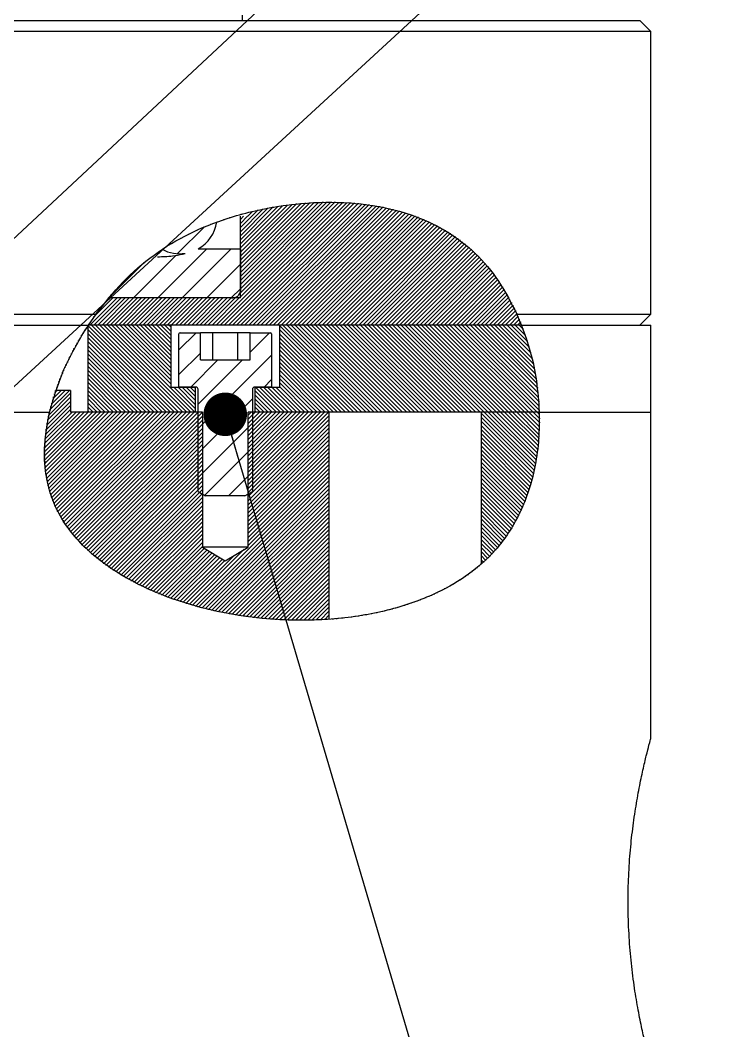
# Model space of a CAD drawing. Header units: millimetres. Extents: x 0 to 4220, y 0 to 2956.
# Drawn here: x 1962.7 to 2091.8, y 1687.1 to 1872.9 of the extents above; entities that cross this region are included whole.
import ezdxf

# ---------------------------------------------------------------- set-up
doc = ezdxf.new("R2010")
doc.units = ezdxf.units.MM
doc.linetypes.add('SLD-实线', pattern=[0])
doc.layers.add('文字', color=7, linetype='SLD-实线', lineweight=15)
doc.styles.get("Standard").update_dxf_attribs({"font": 'HYSWLONGFANGSONG.TTF'})
doc.dimstyles.new('SLDDIMSTYLE0', dxfattribs={"dimtxt": 0, "dimasz": 8, "dimexe": 0, "dimexo": 0.0625, "dimgap": 0, "dimtad": 0, "dimtih": 1, "dimtoh": 1, "dimdec": 0, "dimrnd": 1e-09, "dimzin": 0, "dimdsep": 46, "dimtxsty": 'Standard', "dimblk1": 'DOT', "dimblk2": 'DOT', "dimsah": 1, "dimcen": 0.09, "dimadec": 0, "dimazin": 0, "dimtfac": 8, "dimtdec": 0, "dimtofl": 0, "dimtmove": 0, "dimatfit": 3, "dimldrblk": 'DOT', "dimfxl": 0, "dimfrac": 2, "dimtolj": 1, "dimtzin": 0, "dimarcsym": 0})
doc.dimstyles.new('SLDDIMSTYLE1', dxfattribs={"dimtxt": 0, "dimasz": 30, "dimexe": 0, "dimexo": 0.0625, "dimgap": 0, "dimtad": 0, "dimtih": 1, "dimtoh": 1, "dimdec": 0, "dimrnd": 1e-09, "dimzin": 0, "dimdsep": 46, "dimtxsty": 'Standard', "dimblk1": 'NONE', "dimblk2": 'NONE', "dimsah": 1, "dimcen": 0.09, "dimadec": 0, "dimazin": 0, "dimtfac": 30, "dimtdec": 0, "dimtofl": 0, "dimtmove": 0, "dimatfit": 3, "dimldrblk": 'NONE', "dimfxl": 0, "dimfrac": 2, "dimtolj": 1, "dimtzin": 0, "dimarcsym": 0})

# ---------------------------------------------------------------- blocks, each defined once
blk = doc.blocks.new('_DOT')
at = {"color": 0, "linetype": 'ByBlock', "lineweight": -2}
blk.add_line((-0.5, 0), (-1, 0), dxfattribs=at)
at = {"color": 0, "linetype": 'ByBlock', "const_width": 0.5}
blk.add_lwpolyline([(-0.25, 0, 1), (0.25, 0, 1)], format="xyb", close=True, dxfattribs=at)
blk = doc.blocks.new('_NONE')

msp = doc.modelspace()

# ---------------------------------------------------------------- hatches: boundary and pattern name
at = {"linetype": 'SLD-实线', "lineweight": 0}
h = msp.add_hatch(dxfattribs=at)
h.set_pattern_fill('ANSI31', scale=0.16666667, style=0)
edge = h.paths.add_edge_path(flags=0)
edge.add_spline(control_points=[(2054.8, 1816.85), (2052.62, 1822.39), (2041.18, 1839.97), (2018.29, 1841), (2004.5, 1837.52)], knot_values=[0.762407, 0.762407, 0.762407, 0.762407, 0.827866, 0.99514, 0.99514, 0.99514, 0.99514], weights=[1, 1, 1, 1, 1], degree=3, periodic=0)
edge.add_line((2004.5, 1837.52), (2004.5, 1836.85))
edge.add_line((2004.5, 1836.85), (2003.15, 1836.85))
edge.add_line((2003.15, 1836.85), (2003.15, 1821.85))
edge.add_line((2003.15, 1821.85), (1978.96, 1821.85))
edge.add_spline(control_points=[(1978.96, 1821.85), (1977.63, 1820.27), (1976.38, 1818.59), (1975.22, 1816.85)], knot_values=[0.11574, 0.11574, 0.11574, 0.11574, 0.138623, 0.138623, 0.138623, 0.138623], weights=[1, 1, 1, 1], degree=3, periodic=0)
edge.add_line((1975.22, 1816.85), (2054.8, 1816.85))
h = msp.add_hatch(dxfattribs=at)
h.set_pattern_fill('ANSI31', scale=0.16666667, style=0)
edge = h.paths.add_edge_path(flags=0)
edge.add_spline(control_points=[(2004.5, 1837.52), (2018.29, 1841), (2041.18, 1839.97), (2052.62, 1822.39), (2054.8, 1816.85)], knot_values=[0.00486, 0.00486, 0.00486, 0.00486, 0.172134, 0.237593, 0.237593, 0.237593, 0.237593], weights=[1, 1, 1, 1, 1], degree=3, periodic=0)
edge.add_line((2054.8, 1816.85), (2054.8, 1816.85))
edge.add_spline(control_points=[(2054.8, 1816.85), (2054.54, 1817.51), (2054.26, 1818.18), (2053.96, 1818.85)], knot_values=[0, 0, 0, 0, 0.002419, 0.002419, 0.002419, 0.002419], weights=[1, 1, 1, 1], degree=3, periodic=0)
edge.add_spline(control_points=[(2053.96, 1818.85), (2052.01, 1823.18), (2049.42, 1827), (2046.31, 1830.02), (2043.22, 1833.02), (2039.51, 1835.25), (2035.48, 1836.76), (2030.44, 1838.66), (2024.73, 1839.51), (2018.84, 1839.43), (2012.99, 1839.36), (2006.77, 1838.39), (2000.76, 1836.46), (1996.07, 1834.96), (1991.4, 1832.73), (1987.3, 1829.73), (1983.22, 1826.75), (1979.62, 1822.97), (1976.61, 1818.85)], knot_values=[0, 0, 0, 0, 0.007986, 0.007986, 0.007986, 0.015934, 0.015934, 0.015934, 0.025888, 0.025888, 0.025888, 0.035776, 0.035776, 0.035776, 0.043471, 0.043471, 0.043471, 0.051116, 0.051116, 0.051116, 0.051116], weights=[1, 1, 1, 1, 1, 1, 1, 1, 1, 1, 1, 1, 1, 1, 1, 1, 1, 1, 1], degree=3, periodic=0)
edge.add_spline(control_points=[(1976.61, 1818.85), (1976.13, 1818.19), (1975.67, 1817.52), (1975.22, 1816.85)], knot_values=[0, 0, 0, 0, 0.001548, 0.001548, 0.001548, 0.001548], weights=[1, 1, 1, 1], degree=3, periodic=0)
edge.add_spline(control_points=[(1975.22, 1816.85), (1976.38, 1818.6), (1977.64, 1820.27), (1978.96, 1821.85)], knot_values=[0, 0, 0, 0, 0.00317, 0.00317, 0.00317, 0.00317], weights=[1, 1, 1, 1], degree=3, periodic=0)
edge.add_spline(control_points=[(1978.96, 1821.85), (1980.26, 1823.4), (1981.65, 1824.87), (1983.1, 1826.24), (1986.06, 1829.02), (1989.39, 1831.35), (1992.66, 1833.08), (1995.91, 1834.8), (1999.16, 1836), (2002.02, 1836.85)], knot_values=[0, 0, 0, 0, 0.003071, 0.003071, 0.003071, 0.009416, 0.009416, 0.009416, 0.015726, 0.015726, 0.015726, 0.015726], weights=[1, 1, 1, 1, 1, 1, 1, 1, 1, 1], degree=3, periodic=0)
edge.add_spline(control_points=[(2002.02, 1836.85), (2004.36, 1837.54), (2006.5, 1838.02), (2008.35, 1838.37), (2011.33, 1838.93), (2013.61, 1839.15), (2014.98, 1839.26), (2016.33, 1839.36), (2016.83, 1839.37), (2016.41, 1839.35), (2016.02, 1839.33), (2014.76, 1839.27), (2012.74, 1839.04), (2010.72, 1838.8), (2007.88, 1838.38), (2004.5, 1837.52)], knot_values=[0, 0, 0, 0, 0.004989, 0.004989, 0.004989, 0.013102, 0.013102, 0.013102, 0.021164, 0.021164, 0.021164, 0.02897, 0.02897, 0.02897, 0.036797, 0.036797, 0.036797, 0.036797], weights=[1, 1, 1, 1, 1, 1, 1, 1, 1, 1, 1, 1, 1, 1, 1, 1], degree=3, periodic=0)
edge = h.paths.add_edge_path(flags=0)
edge.add_spline(control_points=[(2023.56, 1839.29), (2023.16, 1839.32), (2022.76, 1839.35), (2022.36, 1839.37), (2021.77, 1839.4), (2021.18, 1839.42), (2020.66, 1839.43), (2020.14, 1839.44), (2019.66, 1839.44), (2019.27, 1839.44), (2018.89, 1839.44), (2018.58, 1839.43), (2018.37, 1839.43), (2018.17, 1839.42), (2018.06, 1839.42), (2018.06, 1839.42), (2018.06, 1839.42), (2018.16, 1839.42), (2018.36, 1839.43), (2018.56, 1839.43), (2018.87, 1839.44), (2019.25, 1839.44), (2019.63, 1839.44), (2020.1, 1839.44), (2020.62, 1839.43), (2021.14, 1839.42), (2021.72, 1839.4), (2022.32, 1839.37), (2022.92, 1839.34), (2023.56, 1839.3), (2024.17, 1839.24), (2024.79, 1839.19), (2025.4, 1839.12), (2025.96, 1839.05), (2026.51, 1838.98), (2027.03, 1838.91), (2027.46, 1838.84), (2027.89, 1838.77), (2028.25, 1838.71), (2028.51, 1838.66), (2028.77, 1838.62), (2028.95, 1838.58), (2029.02, 1838.57), (2029.09, 1838.55), (2029.06, 1838.56), (2028.93, 1838.59), (2028.8, 1838.61), (2028.56, 1838.66), (2028.23, 1838.71), (2027.9, 1838.77), (2027.48, 1838.84), (2027, 1838.91), (2026.52, 1838.98), (2025.96, 1839.06), (2025.38, 1839.12), (2024.8, 1839.19), (2024.18, 1839.24), (2023.56, 1839.29)], knot_values=[0, 0, 0, 0, 0.000602, 0.000602, 0.000602, 0.001531, 0.001531, 0.001531, 0.002462, 0.002462, 0.002462, 0.003393, 0.003393, 0.003393, 0.004324, 0.004324, 0.004324, 0.005255, 0.005255, 0.005255, 0.006184, 0.006184, 0.006184, 0.007112, 0.007112, 0.007112, 0.008042, 0.008042, 0.008042, 0.00898, 0.00898, 0.00898, 0.009924, 0.009924, 0.009924, 0.010859, 0.010859, 0.010859, 0.011779, 0.011779, 0.011779, 0.012693, 0.012693, 0.012693, 0.013619, 0.013619, 0.013619, 0.014559, 0.014559, 0.014559, 0.015501, 0.015501, 0.015501, 0.016438, 0.016438, 0.016438, 0.017376, 0.017376, 0.017376, 0.017376], weights=[1, 1, 1, 1, 1, 1, 1, 1, 1, 1, 1, 1, 1, 1, 1, 1, 1, 1, 1, 1, 1, 1, 1, 1, 1, 1, 1, 1, 1, 1, 1, 1, 1, 1, 1, 1, 1, 1, 1, 1, 1, 1, 1, 1, 1, 1, 1, 1, 1, 1, 1, 1, 1, 1, 1, 1, 1, 1], degree=3, periodic=0)
h = msp.add_hatch(dxfattribs=at)
h.set_pattern_fill('ANSI31', style=0)
edge = h.paths.add_edge_path(flags=0)
edge.add_spline(control_points=[(2018.56, 1839.43), (2018.56, 1839.43), (2018.6, 1839.43), (2018.68, 1839.43), (2018.8, 1839.43), (2019.02, 1839.44), (2019.32, 1839.44), (2019.61, 1839.44), (2020, 1839.44), (2020.43, 1839.43), (2020.87, 1839.43), (2021.37, 1839.41), (2021.9, 1839.39), (2022.43, 1839.37), (2023, 1839.33), (2023.56, 1839.29), (2024.12, 1839.25), (2024.69, 1839.2), (2025.22, 1839.14), (2025.75, 1839.08), (2026.26, 1839.02), (2026.69, 1838.96), (2027.12, 1838.9), (2027.5, 1838.84), (2027.8, 1838.79), (2028.09, 1838.74), (2028.3, 1838.7), (2028.43, 1838.68), (2028.55, 1838.66), (2028.59, 1838.65), (2028.53, 1838.66), (2028.47, 1838.67), (2028.31, 1838.7), (2028.07, 1838.74), (2027.83, 1838.78), (2027.5, 1838.84), (2027.1, 1838.9), (2026.7, 1838.96), (2026.23, 1839.02), (2025.73, 1839.08), (2025.23, 1839.14), (2024.68, 1839.2), (2024.12, 1839.25), (2023.57, 1839.29), (2023, 1839.33), (2022.46, 1839.36), (2021.91, 1839.39), (2021.38, 1839.41), (2020.91, 1839.42), (2020.43, 1839.43), (2020, 1839.44), (2019.65, 1839.44), (2019.3, 1839.44), (2019.03, 1839.44), (2018.84, 1839.43), (2018.65, 1839.43), (2018.56, 1839.43), (2018.56, 1839.43)], knot_values=[0, 0, 0, 0, 0.000553, 0.000553, 0.000553, 0.001399, 0.001399, 0.001399, 0.002242, 0.002242, 0.002242, 0.003087, 0.003087, 0.003087, 0.003938, 0.003938, 0.003938, 0.004794, 0.004794, 0.004794, 0.005647, 0.005647, 0.005647, 0.006488, 0.006488, 0.006488, 0.007321, 0.007321, 0.007321, 0.008159, 0.008159, 0.008159, 0.009009, 0.009009, 0.009009, 0.009866, 0.009866, 0.009866, 0.010718, 0.010718, 0.010718, 0.011564, 0.011564, 0.011564, 0.012408, 0.012408, 0.012408, 0.013253, 0.013253, 0.013253, 0.014099, 0.014099, 0.014099, 0.014945, 0.014945, 0.014945, 0.015791, 0.015791, 0.015791, 0.015791], weights=[1, 1, 1, 1, 1, 1, 1, 1, 1, 1, 1, 1, 1, 1, 1, 1, 1, 1, 1, 1, 1, 1, 1, 1, 1, 1, 1, 1, 1, 1, 1, 1, 1, 1, 1, 1, 1, 1, 1, 1, 1, 1, 1, 1, 1, 1, 1, 1, 1, 1, 1, 1, 1, 1, 1, 1, 1, 1], degree=3, periodic=0)
h = msp.add_hatch(dxfattribs=at)
h.set_pattern_fill('ANSI31', style=0)
edge = h.paths.add_edge_path(flags=0)
edge.add_spline(control_points=[(2006.13, 1837.91), (2005.83, 1837.85), (2005.48, 1837.77), (2005.08, 1837.67), (2004.51, 1837.53), (2003.83, 1837.36), (2003.1, 1837.16), (2002.38, 1836.96), (2001.6, 1836.73), (2000.81, 1836.48), (2000.02, 1836.22), (1999.21, 1835.95), (1998.45, 1835.66), (1997.68, 1835.38), (1996.94, 1835.08), (1996.28, 1834.8), (1995.62, 1834.52), (1995.02, 1834.25), (1994.55, 1834.03), (1994.07, 1833.8), (1993.69, 1833.61), (1993.44, 1833.48), (1993.19, 1833.36), (1993.06, 1833.29), (1993.06, 1833.29), (1993.06, 1833.29), (1993.2, 1833.36), (1993.45, 1833.49), (1993.7, 1833.62), (1994.07, 1833.8), (1994.55, 1834.03), (1995.02, 1834.25), (1995.6, 1834.51), (1996.24, 1834.79), (1996.89, 1835.06), (1997.62, 1835.35), (1998.38, 1835.63), (1999.14, 1835.92), (1999.95, 1836.2), (2000.73, 1836.45), (2001.53, 1836.71), (2002.33, 1836.94), (2003.06, 1837.15), (2003.8, 1837.35), (2004.49, 1837.53), (2005.08, 1837.67), (2005.66, 1837.81), (2006.16, 1837.92), (2006.52, 1838), (2006.88, 1838.08), (2007.12, 1838.13), (2007.22, 1838.15), (2007.31, 1838.17), (2007.27, 1838.16), (2007.08, 1838.12), (2006.9, 1838.08), (2006.57, 1838.01), (2006.13, 1837.91)], knot_values=[0, 0, 0, 0, 0.000861, 0.000861, 0.000861, 0.002122, 0.002122, 0.002122, 0.003375, 0.003375, 0.003375, 0.004635, 0.004635, 0.004635, 0.005908, 0.005908, 0.005908, 0.007191, 0.007191, 0.007191, 0.008477, 0.008477, 0.008477, 0.009763, 0.009763, 0.009763, 0.011045, 0.011045, 0.011045, 0.012318, 0.012318, 0.012318, 0.013576, 0.013576, 0.013576, 0.01483, 0.01483, 0.01483, 0.016091, 0.016091, 0.016091, 0.017363, 0.017363, 0.017363, 0.018644, 0.018644, 0.018644, 0.019929, 0.019929, 0.019929, 0.021215, 0.021215, 0.021215, 0.022499, 0.022499, 0.022499, 0.023783, 0.023783, 0.023783, 0.023783], weights=[1, 1, 1, 1, 1, 1, 1, 1, 1, 1, 1, 1, 1, 1, 1, 1, 1, 1, 1, 1, 1, 1, 1, 1, 1, 1, 1, 1, 1, 1, 1, 1, 1, 1, 1, 1, 1, 1, 1, 1, 1, 1, 1, 1, 1, 1, 1, 1, 1, 1, 1, 1, 1, 1, 1, 1, 1, 1], degree=3, periodic=0)
h = msp.add_hatch(dxfattribs=at)
h.set_pattern_fill('ANSI31', style=0)
edge = h.paths.add_edge_path(flags=0)
edge.add_spline(control_points=[(2009.45, 1838.57), (2009.67, 1838.6), (2009.83, 1838.63), (2009.92, 1838.65), (2010.05, 1838.67), (2010.05, 1838.67), (2009.9, 1838.64), (2009.75, 1838.62), (2009.46, 1838.57), (2009.05, 1838.5), (2008.64, 1838.43), (2008.1, 1838.33), (2007.47, 1838.2), (2006.85, 1838.07), (2006.12, 1837.92), (2005.36, 1837.74), (2004.59, 1837.55), (2003.77, 1837.34), (2002.96, 1837.12), (2002.14, 1836.89), (2001.31, 1836.64), (2000.54, 1836.39), (1999.76, 1836.14), (1999.02, 1835.87), (1998.37, 1835.63), (1997.72, 1835.39), (1997.15, 1835.16), (1996.7, 1834.98), (1996.25, 1834.79), (1995.91, 1834.64), (1995.69, 1834.55), (1995.48, 1834.45), (1995.4, 1834.42), (1995.44, 1834.44), (1995.49, 1834.46), (1995.67, 1834.54), (1995.97, 1834.67), (1996.28, 1834.8), (1996.71, 1834.98), (1997.24, 1835.2), (1997.77, 1835.41), (1998.41, 1835.65), (1999.11, 1835.9), (1999.81, 1836.15), (2000.59, 1836.41), (2001.39, 1836.66), (2002.18, 1836.9), (2003.02, 1837.14), (2003.83, 1837.35), (2004.64, 1837.57), (2005.45, 1837.76), (2006.17, 1837.92), (2006.9, 1838.09), (2007.57, 1838.22), (2008.12, 1838.33), (2008.68, 1838.43), (2009.13, 1838.51), (2009.45, 1838.57)], knot_values=[0, 0, 0, 0, 0.000864, 0.000864, 0.000864, 0.002148, 0.002148, 0.002148, 0.003434, 0.003434, 0.003434, 0.004718, 0.004718, 0.004718, 0.005999, 0.005999, 0.005999, 0.007278, 0.007278, 0.007278, 0.00856, 0.00856, 0.00856, 0.009846, 0.009846, 0.009846, 0.01113, 0.01113, 0.01113, 0.01241, 0.01241, 0.01241, 0.013692, 0.013692, 0.013692, 0.014977, 0.014977, 0.014977, 0.016262, 0.016262, 0.016262, 0.017543, 0.017543, 0.017543, 0.018822, 0.018822, 0.018822, 0.020104, 0.020104, 0.020104, 0.02139, 0.02139, 0.02139, 0.022676, 0.022676, 0.022676, 0.023961, 0.023961, 0.023961, 0.023961], weights=[1, 1, 1, 1, 1, 1, 1, 1, 1, 1, 1, 1, 1, 1, 1, 1, 1, 1, 1, 1, 1, 1, 1, 1, 1, 1, 1, 1, 1, 1, 1, 1, 1, 1, 1, 1, 1, 1, 1, 1, 1, 1, 1, 1, 1, 1, 1, 1, 1, 1, 1, 1, 1, 1, 1, 1, 1, 1], degree=3, periodic=0)
h = msp.add_hatch(dxfattribs=at)
h.set_pattern_fill('ANSI31', style=0)
edge = h.paths.add_edge_path(flags=0)
edge.add_spline(control_points=[(2012.69, 1839.03), (2012.64, 1839.03), (2012.53, 1839.01), (2012.36, 1838.99), (2012.1, 1838.96), (2011.7, 1838.91), (2011.19, 1838.84), (2010.68, 1838.77), (2010.05, 1838.67), (2009.35, 1838.55), (2008.65, 1838.43), (2007.87, 1838.28), (2007.06, 1838.12), (2006.25, 1837.95), (2005.4, 1837.75), (2004.58, 1837.55), (2003.76, 1837.34), (2002.94, 1837.12), (2002.2, 1836.9), (2001.46, 1836.68), (2000.77, 1836.47), (2000.19, 1836.27), (1999.61, 1836.08), (1999.11, 1835.91), (1998.75, 1835.77), (1998.39, 1835.64), (1998.14, 1835.55), (1998.03, 1835.5), (1997.91, 1835.46), (1997.94, 1835.47), (1998.09, 1835.53), (1998.24, 1835.59), (1998.53, 1835.7), (1998.94, 1835.84), (1999.35, 1835.99), (1999.88, 1836.17), (2000.5, 1836.38), (2001.12, 1836.58), (2001.84, 1836.8), (2002.61, 1837.02), (2003.37, 1837.24), (2004.2, 1837.46), (2005.03, 1837.66), (2005.85, 1837.86), (2006.7, 1838.04), (2007.49, 1838.2), (2008.28, 1838.36), (2009.05, 1838.5), (2009.72, 1838.61), (2010.38, 1838.72), (2010.97, 1838.81), (2011.44, 1838.87), (2011.9, 1838.94), (2012.25, 1838.98), (2012.47, 1839), (2012.68, 1839.03), (2012.75, 1839.04), (2012.69, 1839.03)], knot_values=[0, 0, 0, 0, 0.000856, 0.000856, 0.000856, 0.002138, 0.002138, 0.002138, 0.003423, 0.003423, 0.003423, 0.004709, 0.004709, 0.004709, 0.005995, 0.005995, 0.005995, 0.00728, 0.00728, 0.00728, 0.008558, 0.008558, 0.008558, 0.009827, 0.009827, 0.009827, 0.011091, 0.011091, 0.011091, 0.012362, 0.012362, 0.012362, 0.013643, 0.013643, 0.013643, 0.014928, 0.014928, 0.014928, 0.016214, 0.016214, 0.016214, 0.0175, 0.0175, 0.0175, 0.018785, 0.018785, 0.018785, 0.020065, 0.020065, 0.020065, 0.021337, 0.021337, 0.021337, 0.022605, 0.022605, 0.022605, 0.023874, 0.023874, 0.023874, 0.023874], weights=[1, 1, 1, 1, 1, 1, 1, 1, 1, 1, 1, 1, 1, 1, 1, 1, 1, 1, 1, 1, 1, 1, 1, 1, 1, 1, 1, 1, 1, 1, 1, 1, 1, 1, 1, 1, 1, 1, 1, 1, 1, 1, 1, 1, 1, 1, 1, 1, 1, 1, 1, 1, 1, 1, 1, 1, 1, 1], degree=3, periodic=0)
h = msp.add_hatch(dxfattribs=at)
h.set_pattern_fill('ANSI31', style=0)
edge = h.paths.add_edge_path(flags=0)
edge.add_spline(control_points=[(1988.51, 1830.58), (1988.39, 1830.5), (1988.3, 1830.44), (1988.23, 1830.39), (1988.12, 1830.31), (1988.1, 1830.3), (1988.2, 1830.37), (1988.29, 1830.43), (1988.49, 1830.57), (1988.79, 1830.77)], knot_values=[0.010794, 0.010794, 0.010794, 0.010794, 0.011416, 0.011416, 0.011416, 0.012586, 0.012586, 0.012586, 0.013757, 0.013757, 0.013757, 0.013757], weights=[1, 1, 1, 1, 1, 1, 1, 1, 1, 1], degree=3, periodic=0)
edge.add_spline(control_points=[(1988.79, 1830.77), (1991.94, 1832.88), (1995.28, 1834.52), (1998.84, 1835.8)], knot_values=[0.935578, 0.935578, 0.935578, 0.935578, 0.981309, 0.981309, 0.981309, 0.981309], weights=[1, 1, 1, 1], degree=3, periodic=0)
edge.add_spline(control_points=[(1998.84, 1835.8), (1998.91, 1835.83), (1998.99, 1835.86), (1999.05, 1835.88), (1999.34, 1835.98), (1999.52, 1836.05), (1999.57, 1836.07), (1999.63, 1836.08), (1999.56, 1836.06), (1999.38, 1836), (1999.2, 1835.93), (1998.91, 1835.83), (1998.53, 1835.69), (1998.16, 1835.56), (1997.7, 1835.38), (1997.18, 1835.17), (1996.67, 1834.97), (1996.1, 1834.73), (1995.5, 1834.46), (1994.91, 1834.2), (1994.28, 1833.9), (1993.66, 1833.6), (1993.03, 1833.28), (1992.39, 1832.95), (1991.81, 1832.62), (1991.2, 1832.28), (1990.64, 1831.95), (1990.15, 1831.65), (1989.65, 1831.34), (1989.23, 1831.06), (1988.9, 1830.85)], knot_values=[0, 0, 0, 0, 0.000261, 0.000261, 0.000261, 0.001432, 0.001432, 0.001432, 0.002586, 0.002586, 0.002586, 0.003704, 0.003704, 0.003704, 0.00478, 0.00478, 0.00478, 0.005828, 0.005828, 0.005828, 0.006873, 0.006873, 0.006873, 0.007949, 0.007949, 0.007949, 0.009074, 0.009074, 0.009074, 0.010237, 0.010237, 0.010237, 0.010237], weights=[1, 1, 1, 1, 1, 1, 1, 1, 1, 1, 1, 1, 1, 1, 1, 1, 1, 1, 1, 1, 1, 1, 1, 1, 1, 1, 1, 1, 1, 1, 1], degree=3, periodic=0)
edge.add_spline(control_points=[(1988.9, 1830.85), (1987.97, 1830.23), (1986.97, 1829.51), (1985.96, 1828.71), (1983.99, 1827.14), (1981.92, 1825.2), (1980, 1823.05)], knot_values=[0, 0, 0, 0, 0.002325, 0.002325, 0.002325, 0.006901, 0.006901, 0.006901, 0.006901], weights=[1, 1, 1, 1, 1, 1, 1], degree=3, periodic=0)
edge.add_spline(control_points=[(1980, 1823.05), (1979.82, 1822.85), (1979.65, 1822.65), (1979.49, 1822.48), (1979.34, 1822.3), (1979.21, 1822.14), (1979.11, 1822.02), (1979.05, 1821.96), (1979.01, 1821.91), (1978.99, 1821.88), (1978.97, 1821.86), (1978.96, 1821.85), (1978.96, 1821.85)], knot_values=[0, 0, 0, 0, 0.000429, 0.000429, 0.000429, 0.000864, 0.000864, 0.000864, 0.001099, 0.001099, 0.001099, 0.001248, 0.001248, 0.001248, 0.001248], weights=[1, 1, 1, 1, 1, 1, 1, 1, 1, 1, 1, 1, 1], degree=3, periodic=0)
edge.add_line((1978.96, 1821.85), (1978.96, 1821.85))
edge.add_spline(control_points=[(1978.96, 1821.85), (1980.72, 1823.94), (1983.31, 1826.58), (1986.05, 1828.79), (1986.8, 1829.36)], knot_values=[0.88426, 0.88426, 0.88426, 0.88426, 0.914589, 0.925785, 0.925785, 0.925785, 0.925785], weights=[1, 1, 1, 1, 1], degree=3, periodic=0)
edge.add_spline(control_points=[(1986.8, 1829.36), (1986.83, 1829.38), (1986.93, 1829.45), (1987.06, 1829.56), (1987.38, 1829.79), (1987.92, 1830.18), (1988.51, 1830.58)], knot_values=[0, 0, 0, 0, 0.000924, 0.000924, 0.000924, 0.003065, 0.003065, 0.003065, 0.003065], weights=[1, 1, 1, 1, 1, 1, 1], degree=3, periodic=0)
h = msp.add_hatch(dxfattribs=at)
h.set_pattern_fill('ANSI31', style=0)
edge = h.paths.add_edge_path(flags=0)
edge.add_spline(control_points=[(1986.8, 1829.36), (1986.05, 1828.79), (1983.31, 1826.58), (1980.72, 1823.94), (1978.96, 1821.85)], knot_values=[0.074215, 0.074215, 0.074215, 0.074215, 0.085411, 0.11574, 0.11574, 0.11574, 0.11574], weights=[1, 1, 1, 1, 1], degree=3, periodic=0)
edge.add_line((1978.96, 1821.85), (2001.5, 1821.85))
edge.add_spline(control_points=[(2001.5, 1821.85), (2001.53, 1821.85), (2001.56, 1821.85), (2001.58, 1821.85), (2001.84, 1821.86), (2002.1, 1821.91), (2002.33, 1822.01), (2002.49, 1822.08), (2002.64, 1822.16), (2002.76, 1822.27), (2002.86, 1822.36), (2002.95, 1822.46), (2003.01, 1822.57), (2003.07, 1822.66), (2003.11, 1822.77), (2003.13, 1822.87), (2003.14, 1822.93), (2003.15, 1822.99), (2003.15, 1823.05)], knot_values=[0.001138, 0.001138, 0.001138, 0.001138, 0.00118, 0.00118, 0.00118, 0.001567, 0.001567, 0.001567, 0.001818, 0.001818, 0.001818, 0.002012, 0.002012, 0.002012, 0.002172, 0.002172, 0.002172, 0.002261, 0.002261, 0.002261, 0.002261], weights=[1, 1, 1, 1, 1, 1, 1, 1, 1, 1, 1, 1, 1, 1, 1, 1, 1, 1, 1], degree=3, periodic=0)
edge.add_line((2003.15, 1823.05), (2003.15, 1830.85))
edge.add_line((2003.15, 1830.85), (1995.41, 1830.85))
edge.add_arc((1992.03, 1836.85), 6.88, 299.3601, 351.2715)
edge.add_spline(control_points=[(1998.84, 1835.8), (1995.28, 1834.52), (1991.94, 1832.88), (1988.79, 1830.77)], knot_values=[0.018691, 0.018691, 0.018691, 0.018691, 0.064422, 0.064422, 0.064422, 0.064422], weights=[1, 1, 1, 1], degree=3, periodic=0)
edge.add_arc((1992.03, 1836.85), 6.88, 241.9302, 278.245)
edge.add_spline(control_points=[(1993.02, 1830.04), (1992.26, 1829.82), (1991.48, 1829.67), (1990.7, 1829.56), (1989.41, 1829.38), (1988.1, 1829.33), (1986.8, 1829.36)], knot_values=[0.000684, 0.000684, 0.000684, 0.000684, 0.001869, 0.001869, 0.001869, 0.003839, 0.003839, 0.003839, 0.003839], weights=[1, 1, 1, 1, 1, 1, 1], degree=3, periodic=0)
h = msp.add_hatch(dxfattribs=at)
h.set_pattern_fill('ANSI31', style=0)
edge = h.paths.add_edge_path(flags=0)
edge.add_spline(control_points=[(1988.9, 1830.85), (1985.74, 1828.75), (1982.68, 1826.06), (1980, 1823.05)], knot_values=[0, 0, 0, 0, 0.006134, 0.006134, 0.006134, 0.006134], weights=[1, 1, 1, 1], degree=3, periodic=0)
edge.add_spline(control_points=[(1980, 1823.05), (1979.87, 1822.9), (1979.73, 1822.74), (1979.6, 1822.59), (1979.5, 1822.48), (1979.4, 1822.37), (1979.32, 1822.27), (1979.25, 1822.19), (1979.18, 1822.11), (1979.13, 1822.05), (1979.07, 1821.98), (1979.03, 1821.93), (1979, 1821.9), (1978.97, 1821.87), (1978.96, 1821.85), (1978.96, 1821.85)], knot_values=[0, 0, 0, 0, 0.000304, 0.000304, 0.000304, 0.000528, 0.000528, 0.000528, 0.000707, 0.000707, 0.000707, 0.000888, 0.000888, 0.000888, 0.001059, 0.001059, 0.001059, 0.001059], weights=[1, 1, 1, 1, 1, 1, 1, 1, 1, 1, 1, 1, 1, 1, 1, 1], degree=3, periodic=0)
edge.add_spline(control_points=[(1978.96, 1821.85), (1978.96, 1821.85), (1978.98, 1821.87), (1979.02, 1821.91), (1979.06, 1821.97), (1979.13, 1822.05), (1979.21, 1822.14), (1979.32, 1822.27), (1979.45, 1822.43), (1979.61, 1822.6), (1979.73, 1822.74), (1979.86, 1822.89), (1980, 1823.05)], knot_values=[0, 0, 0, 0, 0.000225, 0.000225, 0.000225, 0.000519, 0.000519, 0.000519, 0.000925, 0.000925, 0.000925, 0.001252, 0.001252, 0.001252, 0.001252], weights=[1, 1, 1, 1, 1, 1, 1, 1, 1, 1, 1, 1, 1], degree=3, periodic=0)
edge.add_spline(control_points=[(1980, 1823.05), (1980.99, 1824.16), (1982.01, 1825.2), (1983.03, 1826.17), (1985.02, 1828.05), (1987.09, 1829.64), (1988.9, 1830.85)], knot_values=[0, 0, 0, 0, 0.00233, 0.00233, 0.00233, 0.006908, 0.006908, 0.006908, 0.006908], weights=[1, 1, 1, 1, 1, 1, 1], degree=3, periodic=0)
edge.add_spline(control_points=[(1988.9, 1830.85), (1988.17, 1830.36), (1987.49, 1829.87), (1987.09, 1829.58)], knot_values=[0, 0, 0, 0, 0.002528, 0.002528, 0.002528, 0.002528], weights=[1, 1, 1, 1], degree=3, periodic=0)
edge.add_spline(control_points=[(1987.09, 1829.58), (1987.21, 1829.67), (1987.36, 1829.78), (1987.54, 1829.9), (1987.78, 1830.07), (1988.06, 1830.28), (1988.38, 1830.5), (1988.69, 1830.71), (1989.05, 1830.94), (1989.41, 1831.18), (1989.78, 1831.42), (1990.18, 1831.66), (1990.56, 1831.9), (1990.97, 1832.14), (1991.38, 1832.38), (1991.75, 1832.59), (1992.15, 1832.81), (1992.52, 1833.01), (1992.83, 1833.17), (1993.15, 1833.34), (1993.41, 1833.47), (1993.59, 1833.56), (1993.77, 1833.65), (1993.87, 1833.7), (1993.89, 1833.71), (1993.92, 1833.72), (1993.86, 1833.69), (1993.73, 1833.63), (1993.61, 1833.57), (1993.42, 1833.47), (1993.17, 1833.35), (1992.94, 1833.23), (1992.65, 1833.08), (1992.32, 1832.9), (1992.01, 1832.73), (1991.66, 1832.54), (1991.29, 1832.33), (1990.93, 1832.12), (1990.54, 1831.88), (1990.16, 1831.65), (1989.76, 1831.4), (1989.36, 1831.15), (1988.99, 1830.91), (1988.96, 1830.89), (1988.93, 1830.87), (1988.9, 1830.85)], knot_values=[0.000674, 0.000674, 0.000674, 0.000674, 0.001174, 0.001174, 0.001174, 0.001864, 0.001864, 0.001864, 0.002536, 0.002536, 0.002536, 0.003222, 0.003222, 0.003222, 0.003949, 0.003949, 0.003949, 0.004726, 0.004726, 0.004726, 0.00554, 0.00554, 0.00554, 0.006356, 0.006356, 0.006356, 0.007145, 0.007145, 0.007145, 0.007891, 0.007891, 0.007891, 0.008593, 0.008593, 0.008593, 0.009269, 0.009269, 0.009269, 0.009946, 0.009946, 0.009946, 0.010656, 0.010656, 0.010656, 0.010711, 0.010711, 0.010711, 0.010711], weights=[1, 1, 1, 1, 1, 1, 1, 1, 1, 1, 1, 1, 1, 1, 1, 1, 1, 1, 1, 1, 1, 1, 1, 1, 1, 1, 1, 1, 1, 1, 1, 1, 1, 1, 1, 1, 1, 1, 1, 1, 1, 1, 1, 1, 1, 1], degree=3, periodic=0)
h = msp.add_hatch(dxfattribs=at)
h.set_pattern_fill('ANSI31', style=0)
edge = h.paths.add_edge_path(flags=0)
edge.add_spline(control_points=[(1982.69, 1825.85), (1982.01, 1825.19), (1981.35, 1824.52), (1980.73, 1823.85)], knot_values=[0, 0, 0, 0, 0.001507, 0.001507, 0.001507, 0.001507], weights=[1, 1, 1, 1], degree=3, periodic=0)
edge.add_spline(control_points=[(1980.73, 1823.85), (1981.08, 1824.23), (1981.21, 1824.36), (1981.08, 1824.22), (1981.02, 1824.16), (1980.9, 1824.03), (1980.73, 1823.85)], knot_values=[0, 0, 0, 0, 0.003109, 0.003109, 0.003109, 0.004588, 0.004588, 0.004588, 0.004588], weights=[1, 1, 1, 1, 1, 1, 1], degree=3, periodic=0)
edge.add_spline(control_points=[(1980.73, 1823.85), (1981.35, 1824.52), (1982.01, 1825.19), (1982.69, 1825.85)], knot_values=[0, 0, 0, 0, 0.001507, 0.001507, 0.001507, 0.001507], weights=[1, 1, 1, 1], degree=3, periodic=0)
edge.add_spline(control_points=[(1982.69, 1825.85), (1983.99, 1827.1), (1985.3, 1828.21), (1986.53, 1829.16), (1988.06, 1830.32), (1989.48, 1831.25), (1990.61, 1831.92), (1991.74, 1832.6), (1992.6, 1833.06), (1993.09, 1833.3), (1993.56, 1833.55), (1993.68, 1833.61), (1993.42, 1833.48), (1993.16, 1833.34), (1992.52, 1833.02), (1991.57, 1832.48), (1990.56, 1831.92), (1989.19, 1831.08), (1987.65, 1829.98), (1986.11, 1828.88), (1984.38, 1827.48), (1982.69, 1825.85)], knot_values=[0, 0, 0, 0, 0.00301, 0.00301, 0.00301, 0.006757, 0.006757, 0.006757, 0.01053, 0.01053, 0.01053, 0.014286, 0.014286, 0.014286, 0.018041, 0.018041, 0.018041, 0.02201, 0.02201, 0.02201, 0.025961, 0.025961, 0.025961, 0.025961], weights=[1, 1, 1, 1, 1, 1, 1, 1, 1, 1, 1, 1, 1, 1, 1, 1, 1, 1, 1, 1, 1, 1], degree=3, periodic=0)
h = msp.add_hatch(dxfattribs=at)
h.set_pattern_fill('ANSI31', scale=0.16666667, style=0)
edge = h.paths.add_edge_path(flags=0)
edge.add_spline(control_points=[(1969.26, 1804.85), (1969.52, 1805.61), (1969.8, 1806.37), (1970.1, 1807.12), (1971.3, 1810.13), (1972.82, 1813.07), (1974.48, 1815.7), (1975.46, 1817.26), (1976.51, 1818.75), (1977.48, 1820.01), (1978.15, 1820.88), (1978.79, 1821.66), (1979.31, 1822.26), (1979.68, 1822.69), (1979.99, 1823.04), (1980.21, 1823.28), (1980.42, 1823.52), (1980.55, 1823.65), (1980.56, 1823.67), (1980.57, 1823.68), (1980.44, 1823.54), (1980.2, 1823.27), (1979.95, 1823), (1979.59, 1822.59), (1979.17, 1822.1), (1978.53, 1821.34), (1977.73, 1820.35), (1976.92, 1819.26), (1976.12, 1818.18), (1975.28, 1816.98), (1974.49, 1815.72), (1972.43, 1812.43), (1970.56, 1808.69), (1969.26, 1804.85)], knot_values=[0, 0, 0, 0, 0.00121, 0.00121, 0.00121, 0.006128, 0.006128, 0.006128, 0.009038, 0.009038, 0.009038, 0.011021, 0.011021, 0.011021, 0.012414, 0.012414, 0.012414, 0.013813, 0.013813, 0.013813, 0.015376, 0.015376, 0.015376, 0.016927, 0.016927, 0.016927, 0.019299, 0.019299, 0.019299, 0.021636, 0.021636, 0.021636, 0.027811, 0.027811, 0.027811, 0.027811], weights=[1, 1, 1, 1, 1, 1, 1, 1, 1, 1, 1, 1, 1, 1, 1, 1, 1, 1, 1, 1, 1, 1, 1, 1, 1, 1, 1, 1, 1, 1, 1, 1, 1, 1], degree=3, periodic=0)
edge.add_spline(control_points=[(1969.26, 1804.85), (1968.81, 1803.54), (1968.43, 1802.2), (1968.11, 1800.85)], knot_values=[0, 0, 0, 0, 0.002081, 0.002081, 0.002081, 0.002081], weights=[1, 1, 1, 1], degree=3, periodic=0)
edge.add_spline(control_points=[(1968.11, 1800.85), (1967.4, 1797.81), (1967.05, 1794.65), (1967.24, 1791.54), (1967.4, 1788.97), (1967.95, 1786.39), (1968.95, 1784.02), (1969.96, 1781.66), (1971.41, 1779.47), (1973.11, 1777.55), (1975.32, 1775.06), (1977.99, 1772.96), (1980.79, 1771.23), (1984.61, 1768.86), (1988.76, 1767.11), (1992.77, 1765.85), (1998.44, 1764.06), (2004.02, 1763.17), (2008.8, 1762.81), (2013.77, 1762.43), (2018.06, 1762.61), (2021.27, 1762.92), (2024.41, 1763.23), (2026.62, 1763.66), (2027.71, 1763.88), (2028.84, 1764.11), (2028.83, 1764.11), (2027.7, 1763.88), (2026.39, 1763.61), (2023.53, 1763.06), (2019.43, 1762.77)], knot_values=[0, 0, 0, 0, 0.004674, 0.004674, 0.004674, 0.008537, 0.008537, 0.008537, 0.012382, 0.012382, 0.012382, 0.017392, 0.017392, 0.017392, 0.02427, 0.02427, 0.02427, 0.034056, 0.034056, 0.034056, 0.044245, 0.044245, 0.044245, 0.054207, 0.054207, 0.054207, 0.06439, 0.06439, 0.06439, 0.076175, 0.076175, 0.076175, 0.076175], weights=[1, 1, 1, 1, 1, 1, 1, 1, 1, 1, 1, 1, 1, 1, 1, 1, 1, 1, 1, 1, 1, 1, 1, 1, 1, 1, 1, 1, 1, 1, 1], degree=3, periodic=0)
edge.add_spline(control_points=[(2019.43, 1762.77), (1997.98, 1761.25), (1964.97, 1772.86), (1966.93, 1797.99), (1969.26, 1804.85)], knot_values=[0.518892, 0.518892, 0.518892, 0.518892, 0.730195, 0.811963, 0.811963, 0.811963, 0.811963], weights=[1, 1, 1, 1, 1], degree=3, periodic=0)
h = msp.add_hatch(dxfattribs=at)
h.set_pattern_fill('ANSI31', scale=0.16666667, style=0)
edge = h.paths.add_edge_path(flags=0)
edge.add_spline(control_points=[(1975.22, 1816.85), (1976.38, 1818.59), (1977.63, 1820.27), (1978.96, 1821.85)], knot_values=[0.861377, 0.861377, 0.861377, 0.861377, 0.88426, 0.88426, 0.88426, 0.88426], weights=[1, 1, 1, 1], degree=3, periodic=0)
edge.add_line((1978.96, 1821.85), (1978.96, 1821.85))
edge.add_spline(control_points=[(1978.96, 1821.85), (1977.64, 1820.27), (1976.38, 1818.6), (1975.22, 1816.85)], knot_values=[0, 0, 0, 0, 0.00317, 0.00317, 0.00317, 0.00317], weights=[1, 1, 1, 1], degree=3, periodic=0)
edge.add_line((1975.22, 1816.85), (1975.22, 1816.85))
h = msp.add_hatch(dxfattribs=at)
h.set_pattern_fill('ANSI31', scale=0.16666667, angle=90, style=0)
edge = h.paths.add_edge_path(flags=0)
edge.add_spline(control_points=[(1968.11, 1800.85), (1969.44, 1806.54), (1972.02, 1812.01), (1975.22, 1816.85)], knot_values=[0, 0, 0, 0, 0.008761, 0.008761, 0.008761, 0.008761], weights=[1, 1, 1, 1], degree=3, periodic=0)
edge.add_spline(control_points=[(1975.22, 1816.85), (1972, 1811.99), (1969.44, 1806.53), (1968.11, 1800.85)], knot_values=[0, 0, 0, 0, 0.008755, 0.008755, 0.008755, 0.008755], weights=[1, 1, 1, 1], degree=3, periodic=0)
h = msp.add_hatch(dxfattribs=at)
h.set_pattern_fill('ANSI31', scale=0.16666667, angle=90, style=0)
edge = h.paths.add_edge_path(flags=0)
edge.add_line((1975.17, 1800.85), (1994.88, 1800.85))
edge.add_line((1994.88, 1800.85), (1994.88, 1805.45))
edge.add_line((1994.88, 1805.45), (1990.38, 1805.45))
edge.add_line((1990.38, 1805.45), (1990.38, 1816.85))
edge.add_line((1990.38, 1816.85), (1975.22, 1816.85))
edge.add_spline(control_points=[(1975.22, 1816.85), (1975.21, 1816.82), (1975.19, 1816.8), (1975.17, 1816.77)], knot_values=[0.138623, 0.138623, 0.138623, 0.138623, 0.138959, 0.138959, 0.138959, 0.138959], weights=[1, 1, 1, 1], degree=3, periodic=0)
edge.add_line((1975.17, 1816.77), (1975.17, 1800.85))
h = msp.add_hatch(dxfattribs=at)
h.set_pattern_fill('ANSI31', scale=0.16666667, angle=90, style=0)
edge = h.paths.add_edge_path(flags=0)
edge.add_line((1975.22, 1816.85), (1975.22, 1816.85))
edge.add_spline(control_points=[(1975.22, 1816.85), (1975.21, 1816.82), (1975.19, 1816.8), (1975.17, 1816.77)], knot_values=[0, 0, 0, 0, 0.000047, 0.000047, 0.000047, 0.000047], weights=[1, 1, 1, 1], degree=3, periodic=0)
edge.add_spline(control_points=[(1975.17, 1816.77), (1975.19, 1816.8), (1975.21, 1816.82), (1975.22, 1816.85)], knot_values=[0.861041, 0.861041, 0.861041, 0.861041, 0.861377, 0.861377, 0.861377, 0.861377], weights=[1, 1, 1, 1], degree=3, periodic=0)
h = msp.add_hatch(dxfattribs=at)
h.set_pattern_fill('ANSI31', style=0)
edge = h.paths.add_edge_path(flags=0)
edge.add_line((1995.8, 1810.45), (1995.8, 1815.45))
edge.add_line((1995.8, 1815.45), (1992.08, 1815.45))
edge.add_arc((1992.08, 1815.25), 0.2, 90, 180)
edge.add_line((1991.88, 1815.25), (1991.88, 1805.45))
edge.add_line((1991.88, 1805.45), (1994.98, 1805.45))
edge.add_arc((1994.98, 1805.05), 0.4, 0, 90, ccw=False)
edge.add_line((1995.38, 1805.05), (1995.38, 1786.25))
edge.add_line((1995.38, 1786.25), (1996.76, 1785.45))
edge.add_line((1996.76, 1785.45), (2003.99, 1785.45))
edge.add_line((2003.99, 1785.45), (2005.38, 1786.25))
edge.add_line((2005.38, 1786.25), (2005.38, 1805.05))
edge.add_arc((2005.78, 1805.05), 0.4, 90, 180, ccw=False)
edge.add_line((2005.78, 1805.45), (2008.88, 1805.45))
edge.add_line((2008.88, 1805.45), (2008.88, 1815.25))
edge.add_arc((2008.68, 1815.25), 0.2, 0, 90)
edge.add_line((2008.68, 1815.45), (2004.96, 1815.45))
edge.add_line((2004.96, 1815.45), (2004.96, 1810.45))
edge.add_line((2004.96, 1810.45), (1995.8, 1810.45))
h = msp.add_hatch(dxfattribs=at)
h.set_pattern_fill('ANSI31', scale=0.16666667, angle=90, style=0)
edge = h.paths.add_edge_path(flags=0)
edge.add_line((2054.8, 1816.85), (2010.38, 1816.85))
edge.add_line((2010.38, 1816.85), (2010.38, 1805.45))
edge.add_line((2010.38, 1805.45), (2005.88, 1805.45))
edge.add_line((2005.88, 1805.45), (2005.88, 1800.85))
edge.add_line((2005.88, 1800.85), (2058.06, 1800.85))
edge.add_spline(control_points=[(2058.06, 1800.85), (2057.89, 1806.33), (2056.77, 1811.83), (2054.8, 1816.85)], knot_values=[0.703217, 0.703217, 0.703217, 0.703217, 0.762407, 0.762407, 0.762407, 0.762407], weights=[1, 1, 1, 1], degree=3, periodic=0)
h = msp.add_hatch(dxfattribs=at)
h.set_pattern_fill('ANSI31', scale=0.16666667, angle=90, style=0)
edge = h.paths.add_edge_path(flags=0)
edge.add_line((2054.8, 1816.85), (2054.8, 1816.85))
edge.add_spline(control_points=[(2054.8, 1816.85), (2056.77, 1811.83), (2057.89, 1806.33), (2058.06, 1800.85)], knot_values=[0.237593, 0.237593, 0.237593, 0.237593, 0.296783, 0.296783, 0.296783, 0.296783], weights=[1, 1, 1, 1], degree=3, periodic=0)
edge.add_spline(control_points=[(2058.06, 1800.85), (2058, 1802.78), (2057.82, 1804.71), (2057.54, 1806.58), (2056.99, 1810.2), (2056.04, 1813.69), (2054.8, 1816.85)], knot_values=[0, 0, 0, 0, 0.002898, 0.002898, 0.002898, 0.008562, 0.008562, 0.008562, 0.008562], weights=[1, 1, 1, 1, 1, 1, 1], degree=3, periodic=0)
h = msp.add_hatch(dxfattribs=at)
h.set_pattern_fill('ANSI31', scale=0.16666667, style=0)
edge = h.paths.add_edge_path(flags=0)
edge.add_line((1971.95, 1804.85), (1969.26, 1804.85))
edge.add_spline(control_points=[(1969.26, 1804.85), (1966.93, 1797.99), (1964.97, 1772.86), (1997.98, 1761.25), (2019.43, 1762.77)], knot_values=[0.188037, 0.188037, 0.188037, 0.188037, 0.269805, 0.481108, 0.481108, 0.481108, 0.481108], weights=[1, 1, 1, 1, 1], degree=3, periodic=0)
edge.add_line((2019.43, 1762.77), (2019.43, 1800.85))
edge.add_line((2019.43, 1800.85), (2004.58, 1800.85))
edge.add_line((2004.58, 1800.85), (2004.58, 1776.05))
edge.add_line((2004.58, 1776.05), (2000.38, 1773.53))
edge.add_line((2000.38, 1773.53), (1996.18, 1776.05))
edge.add_line((1996.18, 1776.05), (1996.18, 1800.85))
edge.add_line((1996.18, 1800.85), (1971.95, 1800.85))
edge.add_line((1971.95, 1800.85), (1971.95, 1804.85))
h = msp.add_hatch(dxfattribs=at)
h.set_pattern_fill('ANSI31', scale=0.16666667, angle=90, style=0)
edge = h.paths.add_edge_path(flags=0)
edge.add_spline(control_points=[(2058.06, 1800.85), (2058.35, 1791.64), (2055.55, 1781.01), (2048.46, 1773.85), (2047.38, 1772.9)], knot_values=[0.296783, 0.296783, 0.296783, 0.296783, 0.396276, 0.412715, 0.412715, 0.412715, 0.412715], weights=[1, 1, 1, 1, 1], degree=3, periodic=0)
edge.add_spline(control_points=[(2047.38, 1772.9), (2050.1, 1775.28), (2051.98, 1777.93), (2052.91, 1779.44), (2053.57, 1780.52), (2053.73, 1780.84), (2053.35, 1780.17), (2052.85, 1779.31), (2051.49, 1777.07), (2049.42, 1774.87), (2046.44, 1771.7), (2041.83, 1768.44), (2035.76, 1766.17), (2030.96, 1764.37), (2025.12, 1763.1), (2018.63, 1762.71), (2012.1, 1762.33), (2004.68, 1762.82), (1997.26, 1764.6), (1992.43, 1765.77), (1987.48, 1767.5), (1982.91, 1769.99), (1979.8, 1771.69), (1976.8, 1773.78), (1974.27, 1776.32), (1972.39, 1778.2), (1970.73, 1780.38), (1969.53, 1782.77), (1968.33, 1785.17), (1967.59, 1787.85), (1967.32, 1790.52), (1966.97, 1793.95), (1967.33, 1797.49), (1968.11, 1800.85)], knot_values=[0, 0, 0, 0, 0.01149, 0.01149, 0.01149, 0.019793, 0.019793, 0.019793, 0.030426, 0.030426, 0.030426, 0.045778, 0.045778, 0.045778, 0.057887, 0.057887, 0.057887, 0.070103, 0.070103, 0.070103, 0.077981, 0.077981, 0.077981, 0.083331, 0.083331, 0.083331, 0.087308, 0.087308, 0.087308, 0.091323, 0.091323, 0.091323, 0.096487, 0.096487, 0.096487, 0.096487], weights=[1, 1, 1, 1, 1, 1, 1, 1, 1, 1, 1, 1, 1, 1, 1, 1, 1, 1, 1, 1, 1, 1, 1, 1, 1, 1, 1, 1, 1, 1, 1, 1, 1, 1], degree=3, periodic=0)
edge.add_spline(control_points=[(1968.11, 1800.85), (1967.3, 1797.34), (1966.94, 1793.65), (1967.37, 1790.08), (1967.7, 1787.33), (1968.53, 1784.6), (1969.85, 1782.17), (1971.15, 1779.76), (1972.93, 1777.57), (1974.92, 1775.69), (1977.6, 1773.16), (1980.73, 1771.09), (1983.98, 1769.42), (1989.04, 1766.83), (1994.53, 1765.1), (1999.92, 1764.02), (2007.12, 1762.58), (2014.39, 1762.27), (2021.09, 1762.9), (2027.74, 1763.54), (2034.02, 1765.12), (2039.46, 1767.74), (2043.42, 1769.65), (2047.03, 1772.15), (2049.98, 1775.48), (2051.74, 1777.47), (2053.28, 1779.81), (2054.52, 1782.43), (2055.76, 1785.03), (2056.71, 1787.99), (2057.31, 1791.1), (2057.91, 1794.22), (2058.16, 1797.58), (2058.06, 1800.85)], knot_values=[0, 0, 0, 0, 0.005399, 0.005399, 0.005399, 0.009541, 0.009541, 0.009541, 0.013635, 0.013635, 0.013635, 0.019139, 0.019139, 0.019139, 0.027734, 0.027734, 0.027734, 0.039258, 0.039258, 0.039258, 0.050684, 0.050684, 0.050684, 0.058952, 0.058952, 0.058952, 0.063854, 0.063854, 0.063854, 0.068747, 0.068747, 0.068747, 0.073662, 0.073662, 0.073662, 0.073662], weights=[1, 1, 1, 1, 1, 1, 1, 1, 1, 1, 1, 1, 1, 1, 1, 1, 1, 1, 1, 1, 1, 1, 1, 1, 1, 1, 1, 1, 1, 1, 1, 1, 1, 1], degree=3, periodic=0)
h = msp.add_hatch(dxfattribs=at)
h.set_pattern_fill('ANSI31', scale=0.16666667, angle=90, style=0)
edge = h.paths.add_edge_path(flags=0)
edge.add_line((2058.06, 1800.85), (2047.38, 1800.85))
edge.add_line((2047.38, 1800.85), (2047.38, 1772.9))
edge.add_spline(control_points=[(2047.38, 1772.9), (2048.46, 1773.85), (2055.55, 1781.01), (2058.35, 1791.64), (2058.06, 1800.85)], knot_values=[0.587285, 0.587285, 0.587285, 0.587285, 0.603724, 0.703217, 0.703217, 0.703217, 0.703217], weights=[1, 1, 1, 1, 1], degree=3, periodic=0)

# ---------------------------------------------------------------- linework, layer by layer
at = {"color": 7, "linetype": 'SLD-实线', "lineweight": 30}
for p, q in [((1937.17, 1872.85), (2076.56, 1872.85)), ((2003.56, 1872.85), (2003.56, 1873.85)), ((2078.56, 1870.85), (2076.56, 1872.85)), ((2078.56, 1870.85), (1929.02, 1870.85)), ((2078.56, 1818.85), (2078.56, 1870.85)), ((2003.15, 1821.85), (2003.15, 1836.85)), ((1995.41, 1830.85), (2003.15, 1830.85)), ((2003.15, 1830.85), (2003.15, 1823.05)), ((2001.5, 1821.85), (1978.96, 1821.85)), ((2003.15, 1821.85), (1978.96, 1821.85)), ((1954.29, 1818.85), (1976.61, 1818.85)), ((1976.61, 1818.85), (1975.22, 1816.85)), ((2053.96, 1818.85), (2078.56, 1818.85)), ((2054.8, 1816.85), (2053.96, 1818.85)), ((2076.56, 1816.85), (2078.56, 1818.85)), ((1953.41, 1816.85), (1975.22, 1816.85)), ((1975.17, 1800.85), (1975.17, 1816.77)), ((2054.8, 1816.85), (1975.22, 1816.85)), ((1990.38, 1816.85), (1975.22, 1816.85)), ((1990.38, 1816.85), (1990.38, 1805.45)), ((1991.88, 1805.45), (1991.88, 1815.25)), ((1992.08, 1815.45), (1995.8, 1815.45)), ((1995.8, 1810.45), (1995.8, 1815.45)), ((1998.09, 1815.45), (1995.8, 1815.45)), ((1998.09, 1810.45), (1998.09, 1815.45)), ((2002.67, 1815.45), (1998.09, 1815.45)), ((2002.67, 1810.45), (2002.67, 1815.45)), ((2004.96, 1815.45), (2002.67, 1815.45)), ((2004.96, 1810.45), (2004.96, 1815.45)), ((2004.96, 1815.45), (2008.68, 1815.45)), ((2008.88, 1815.25), (2008.88, 1805.45)), ((2010.38, 1805.45), (2010.38, 1816.85)), ((2054.8, 1816.85), (2010.38, 1816.85)), ((2054.8, 1816.85), (2078.56, 1816.85)), ((2078.56, 1800.85), (2078.56, 1816.85)), ((1995.8, 1810.45), (2004.96, 1810.45)), ((1971.95, 1804.85), (1969.26, 1804.85)), ((1971.95, 1804.85), (1971.95, 1800.85)), ((1990.38, 1805.45), (1994.88, 1805.45)), ((1994.98, 1805.45), (1991.88, 1805.45)), ((1994.88, 1805.45), (1994.88, 1800.85)), ((1995.38, 1786.25), (1995.38, 1805.05)), ((2005.38, 1805.05), (2005.38, 1786.25)), ((2008.88, 1805.45), (2005.78, 1805.45)), ((2005.88, 1800.85), (2005.88, 1805.45)), ((2005.88, 1805.45), (2010.38, 1805.45)), ((1941.74, 1800.85), (1968.11, 1800.85)), ((1996.18, 1800.85), (1971.95, 1800.85)), ((1994.88, 1800.85), (1975.17, 1800.85)), ((1996.18, 1800.85), (1996.18, 1776.05)), ((2004.58, 1776.05), (2004.58, 1800.85)), ((2019.43, 1800.85), (2004.58, 1800.85)), ((2058.06, 1800.85), (2005.88, 1800.85)), ((2019.43, 1800.85), (2019.43, 1762.77)), ((2047.38, 1800.85), (2047.38, 1772.9)), ((2058.06, 1800.85), (2047.38, 1800.85)), ((2058.06, 1800.85), (2078.56, 1800.85)), ((2078.56, 1740.85), (2078.56, 1800.85)), ((1995.38, 1786.25), (1996.76, 1785.45)), ((2003.99, 1785.45), (1996.76, 1785.45)), ((2003.99, 1785.45), (2005.38, 1786.25)), ((1996.18, 1776.05), (2000.38, 1773.53)), ((2004.58, 1776.05), (1996.18, 1776.05)), ((2000.38, 1773.53), (2004.58, 1776.05))]:
    msp.add_line(p, q, dxfattribs=at)
for centre, radius, start, end in [((1992.03, 1836.85), 6.88, 299.3601, 351.2715), ((1992.03, 1836.85), 6.88, 241.9302, 278.245), ((1992.08, 1815.25), 0.2, 90, 180), ((2008.68, 1815.25), 0.2, 0, 90), ((1994.98, 1805.05), 0.4, 0, 90), ((2005.78, 1805.05), 0.4, 90, 180)]:
    msp.add_arc(centre, radius, start, end, dxfattribs=at)
for points, knots in [([(1976.61, 1818.85), (1978.2, 1820.86), (1981.38, 1824.88), (1987.19, 1829.93), (1993.74, 1833.85), (2001.39, 1836.88), (2009.89, 1838.87), (2018.93, 1839.66), (2027.58, 1839.08), (2035.09, 1837.17), (2041.36, 1834.14), (2046.45, 1830.2), (2050.75, 1825.13), (2052.89, 1820.94), (2053.96, 1818.85)], [0, 0, 0, 0, 0.0749352, 0.149767, 0.2249851, 0.3002955, 0.3969096, 0.4935589, 0.5907984, 0.6879819, 0.7658528, 0.8436421, 0.921825, 1, 1, 1, 1]), ([(1987.95, 1829.42), (1988.87, 1829.43), (1990.41, 1829.46), (1992.09, 1829.79), (1992.85, 1829.99), (1993.02, 1830.04)], [0, 0, 0, 0, 0.537099, 0.899908, 1, 1, 1, 1]), ([(1980, 1823.05), (1979.86, 1822.9), (1979.63, 1822.63), (1979.33, 1822.28), (1979.12, 1822.04), (1978.98, 1821.88), (1978.97, 1821.86), (1978.96, 1821.85)], [0, 0, 0, 0, 0.286174, 0.497914, 0.667767, 0.838688, 1, 1, 1, 1]), ([(2001.5, 1821.85), (2001.53, 1821.85), (2001.81, 1821.85), (2002.27, 1821.95), (2002.75, 1822.23), (2003.02, 1822.54), (2003.13, 1822.82), (2003.15, 1822.99), (2003.15, 1823.05)], [0, 0, 0, 0, 0.037088, 0.379806, 0.603599, 0.777107, 0.920438, 1, 1, 1, 1]), ([(1968.11, 1800.85), (1968.93, 1803.63), (1970.59, 1809.27), (1973.66, 1814.3), (1975.22, 1816.85)], [0, 0, 0, 0, 0.491578, 1, 1, 1, 1]), ([(2054.8, 1816.85), (2055.37, 1815.24), (2056.53, 1811.99), (2057.67, 1806.59), (2057.93, 1802.77), (2058.06, 1800.85)], [0, 0, 0, 0, 0.32625, 0.660214, 1, 1, 1, 1]), ([(2058.06, 1800.85), (2058.06, 1799.2), (2058.06, 1795.9), (2057.4, 1791.05), (2056.23, 1786.51), (2054.59, 1782.34), (2052.51, 1778.64), (2049.48, 1774.68), (2045.21, 1770.9), (2038.86, 1767.19), (2030.87, 1764.33), (2021.18, 1762.66), (2010.76, 1762.43), (2000.83, 1763.62), (1991.79, 1765.96), (1984.82, 1768.82), (1979.17, 1772.13), (1975.18, 1775.28), (1972.04, 1778.66), (1969.72, 1782.11), (1968.11, 1785.97), (1967.17, 1790.47), (1967.09, 1795.51), (1967.77, 1799.07), (1968.11, 1800.85)], [0, 0, 0, 0, 0.033406, 0.066809, 0.100107, 0.133432, 0.166854, 0.200295, 0.256348, 0.31251, 0.389776, 0.467075, 0.545004, 0.622891, 0.681241, 0.739518, 0.777041, 0.81451, 0.842449, 0.870349, 0.898497, 0.926667, 0.963291, 1, 1, 1, 1]), ([(2078.55, 1680.9), (2078.55, 1680.88), (2078.58, 1680.75), (2078.44, 1681.29), (2078.1, 1682.55), (2077.58, 1684.62), (2076.94, 1687.4), (2076.24, 1690.84), (2075.55, 1694.9), (2074.97, 1699.43), (2074.55, 1704.34), (2074.36, 1709.34), (2074.41, 1714.37), (2074.68, 1719.18), (2075.15, 1723.78), (2075.75, 1728.02), (2076.44, 1731.86), (2077.13, 1735.17), (2077.76, 1737.82), (2078.39, 1740.23), (2078.49, 1740.61), (2078.56, 1740.85)], [0, 0, 0, 0, 0.006996, 0.060362, 0.111287, 0.163634, 0.215612, 0.269013, 0.322484, 0.37752, 0.430628, 0.485385, 0.536699, 0.58953, 0.640469, 0.692802, 0.745305, 0.799264, 0.852887, 0.90812, 1, 1, 1, 1])]:
    msp.add_open_spline(points, degree=3, knots=knots, dxfattribs=at)

# ---------------------------------------------------------------- leaders
at = {"layer": '文字', "has_arrowhead": 0}
for points in [[(2065.01, 2617.49), (0, 0)], [(2105.62, 2507.56), (0, 0)], [(2124.55, 1985.09), (0, 0)], [(2089.77, 1923.59), (0, 0)]]:
    msp.add_leader(points, dimstyle='SLDDIMSTYLE1', dxfattribs=at)
at = {"layer": '文字'}
for points in [[(1976.06, 1920.85), (1760, 1440)], [(2000.38, 1800.45), (2106.67, 1440)]]:
    msp.add_leader(points, dimstyle='SLDDIMSTYLE0', dxfattribs=at)

doc.saveas('drawing.dxf')
